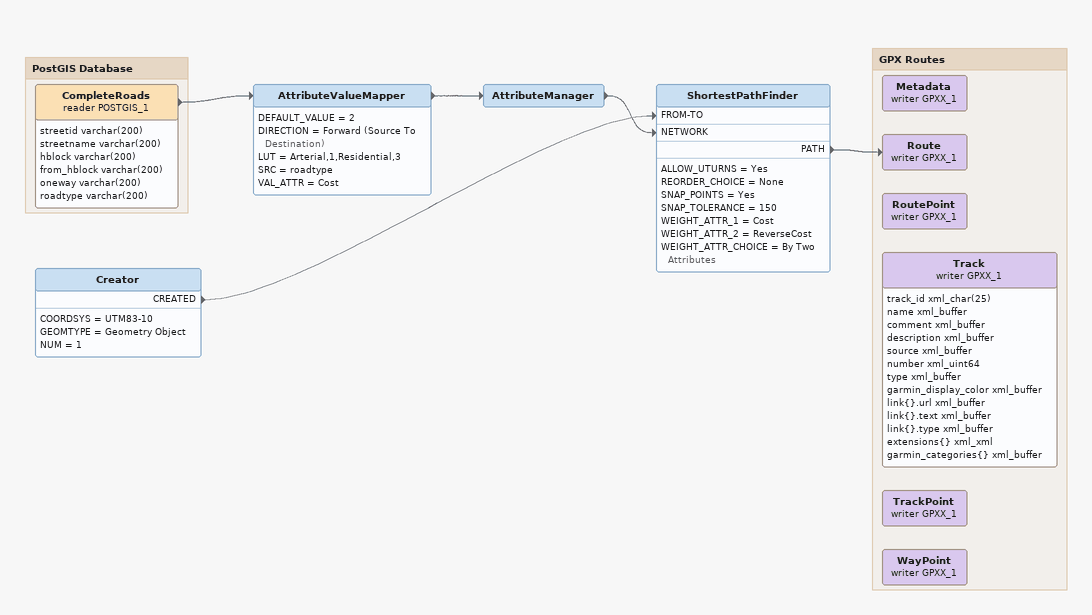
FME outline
AttributeValueMapper
    DEFAULT_VALUE = 2
    DIRECTION = Forward (Source To Destination)
    LUT = Arterial,1,Residential,3
    SRC = roadtype
    VAL_ATTR = Cost
    -> AttributeManager
AttributeManager
    -> ShortestPathFinder [NETWORK]
Creator
    COORDSYS = UTM83-10
    GEOMTYPE = Geometry Object
    NUM = 1
    CREATED -> ShortestPathFinder [FROM-TO]
ShortestPathFinder
    ALLOW_UTURNS = Yes
    REORDER_CHOICE = None
    SNAP_POINTS = Yes
    SNAP_TOLERANCE = 150
    WEIGHT_ATTR_1 = Cost
    WEIGHT_ATTR_2 = ReverseCost
    WEIGHT_ATTR_CHOICE = By Two Attributes
    PATH -> Route (writer GPXX_1)

Bookmark: PostGIS Database
CompleteRoads (reader POSTGIS_1)
    attributes: streetid varchar(200), streetname varchar(200), hblock varchar(200), from_hblock varchar(200), oneway varchar(200), roadtype varchar(200)
    -> AttributeValueMapper

Bookmark: GPX Routes
Route (writer GPXX_1)
Metadata (writer GPXX_1)
RoutePoint (writer GPXX_1)
Track (writer GPXX_1)
    attributes: track_id xml_char(25), name xml_buffer, comment xml_buffer, description xml_buffer, source xml_buffer, number xml_uint64, type xml_buffer, garmin_display_color xml_buffer, link{}.url xml_buffer, link{}.text xml_buffer, link{}.type xml_buffer, extensions{} xml_xml, garmin_categories{} xml_buffer
TrackPoint (writer GPXX_1)
WayPoint (writer GPXX_1)
